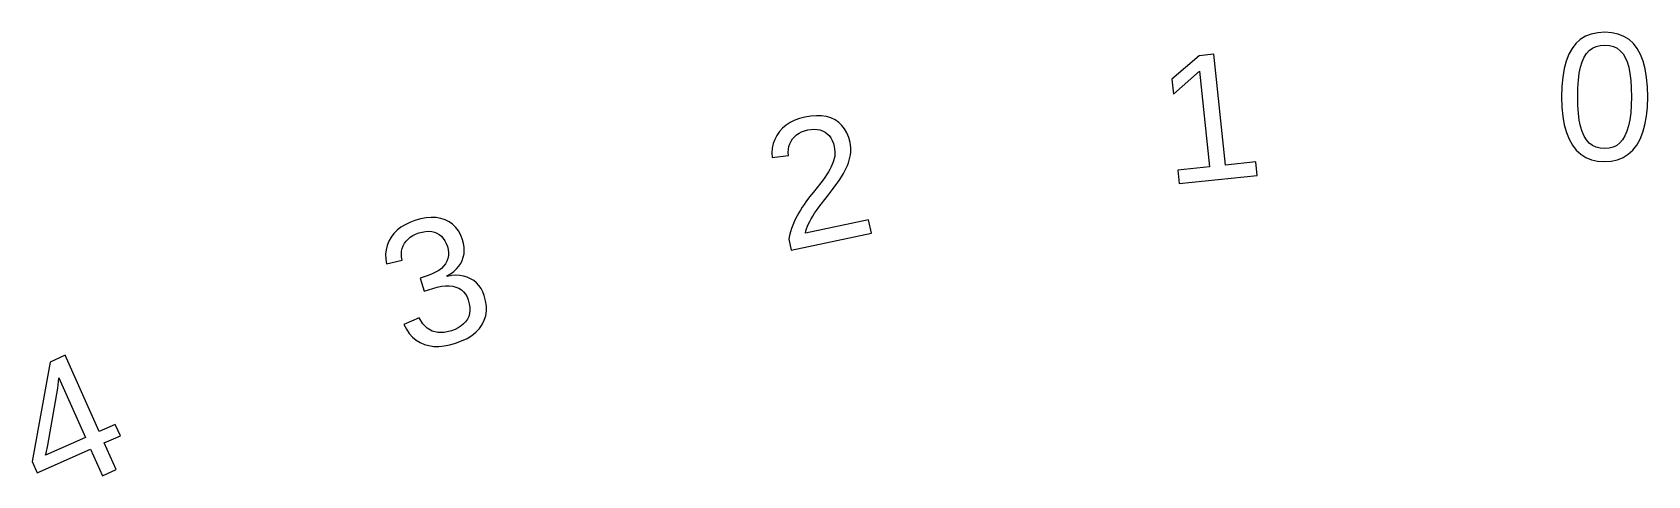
# Model space of a CAD drawing. Header units: metres. Extents: x -117 to 1, y 9 to 118.
# Drawn here: x -48.2 to 1.34, y 104.42 to 118.03 of the extents above; entities that cross this region are included whole.
import ezdxf

# ---------------------------------------------------------------- set-up
doc = ezdxf.new("R2010")
doc.units = ezdxf.units.M

msp = doc.modelspace()

# ---------------------------------------------------------------- linework, layer by layer
for p, q in [((-0.386078, 117.974), (-0.564682, 117.905)), ((-0.186905, 118.015), (-0.386078, 117.974)), ((0.032791, 118.029), (-0.186905, 118.015)), ((0.246979, 118.015), (0.032791, 118.029)), ((0.441559, 117.973), (0.246979, 118.015)), ((0.616531, 117.904), (0.441559, 117.973)), ((-0.977188, 117.533), (-1.07466, 117.354)), ((-0.860245, 117.685), (-0.977188, 117.533)), ((-0.722733, 117.809), (-0.860245, 117.685)), ((-0.564682, 117.905), (-0.722733, 117.809)), ((-0.536209, 117.375), (-0.450302, 117.468)), ((-0.450302, 117.468), (-0.350433, 117.539)), ((-0.350433, 117.539), (-0.236633, 117.591)), ((-0.236633, 117.591), (-0.108871, 117.622)), ((-0.108871, 117.622), (0.032791, 117.632)), ((0.032791, 117.632), (0.170959, 117.622)), ((0.170959, 117.622), (0.295456, 117.59)), ((0.295456, 117.59), (0.406281, 117.538)), ((0.406281, 117.538), (0.503448, 117.465)), ((0.503448, 117.465), (0.586945, 117.371)), ((0.771896, 117.806), (0.616531, 117.904)), ((0.907654, 117.681), (0.771896, 117.806)), ((1.02379, 117.528), (0.907654, 117.681)), ((1.12157, 117.348), (1.02379, 117.528)), ((-12.4124, 117.31), (-13.247, 116.593)), ((-11.9639, 117.357), (-12.4124, 117.31)), ((-11.606, 113.952), (-11.9639, 117.357)), ((-1.1544, 117.148), (-1.21643, 116.913)), ((-1.07466, 117.354), (-1.1544, 117.148)), ((-0.753677, 116.773), (-0.715958, 116.962)), ((-0.715958, 116.962), (-0.667465, 117.125)), ((-0.667465, 117.125), (-0.608185, 117.262)), ((-0.608185, 117.262), (-0.536209, 117.375)), ((0.586945, 117.371), (0.656784, 117.256)), ((0.656784, 117.256), (0.714844, 117.118)), ((0.714844, 117.118), (0.762344, 116.955)), ((0.762344, 116.955), (0.799286, 116.766)), ((1.20157, 117.141), (1.12157, 117.348)), ((1.26378, 116.907), (1.20157, 117.141)), ((-13.247, 116.593), (-13.1988, 116.134)), ((-13.1988, 116.134), (-12.4043, 116.84)), ((-12.4043, 116.84), (-12.0953, 113.901)), ((-1.26074, 116.652), (-1.28732, 116.362)), ((-1.21643, 116.913), (-1.26074, 116.652)), ((-0.796799, 116.314), (-0.780624, 116.557)), ((-0.780624, 116.557), (-0.753677, 116.773)), ((0.799286, 116.766), (0.825668, 116.551)), ((0.825668, 116.551), (0.841507, 116.311)), ((1.30823, 116.646), (1.26378, 116.907)), ((1.3349, 116.359), (1.30823, 116.646)), ((-1.28732, 116.362), (-1.29619, 116.045)), ((-1.29619, 116.045), (-1.28705, 115.734)), ((-0.802185, 116.045), (-0.796799, 116.314)), ((-0.796707, 115.783), (-0.802185, 116.045)), ((0.846786, 116.045), (0.841263, 115.788)), ((0.841507, 116.311), (0.846786, 116.045)), ((1.33446, 115.736), (1.34378, 116.045)), ((1.34378, 116.045), (1.3349, 116.359)), ((-24.3215, 115.456), (-24.503, 115.426)), ((-24.1511, 115.469), (-24.3215, 115.456)), ((-23.9921, 115.464), (-24.1511, 115.469)), ((-23.8442, 115.441), (-23.9921, 115.464)), ((-23.7075, 115.399), (-23.8442, 115.441)), ((-1.28705, 115.734), (-1.25963, 115.449)), ((-1.25963, 115.449), (-1.21393, 115.19)), ((-0.780289, 115.546), (-0.796707, 115.783)), ((-0.75293, 115.333), (-0.780289, 115.546)), ((0.824677, 115.554), (0.797043, 115.343)), ((0.841263, 115.788), (0.824677, 115.554)), ((1.25978, 115.193), (1.30646, 115.452)), ((1.30646, 115.452), (1.33446, 115.736)), ((-25.2847, 114.981), (-25.3658, 114.866)), ((-25.1882, 115.087), (-25.2847, 114.981)), ((-25.0782, 115.18), (-25.1882, 115.087)), ((-24.9547, 115.26), (-25.0782, 115.18)), ((-24.8176, 115.328), (-24.9547, 115.26)), ((-24.6671, 115.383), (-24.8176, 115.328)), ((-24.6864, 114.932), (-24.6055, 114.974)), ((-24.503, 115.426), (-24.6671, 115.383)), ((-24.6055, 114.974), (-24.5169, 115.007)), ((-24.5169, 115.007), (-24.4204, 115.032)), ((-24.4204, 115.032), (-24.3173, 115.049)), ((-24.3173, 115.049), (-24.2199, 115.055)), ((-24.2199, 115.055), (-24.1283, 115.049)), ((-24.1283, 115.049), (-24.0424, 115.033)), ((-24.0424, 115.033), (-23.9623, 115.005)), ((-23.9623, 115.005), (-23.8879, 114.965)), ((-23.8879, 114.965), (-23.8202, 114.916)), ((-23.5821, 115.34), (-23.7075, 115.399)), ((-23.4694, 115.264), (-23.5821, 115.34)), ((-23.3709, 115.172), (-23.4694, 115.264)), ((-23.2865, 115.064), (-23.3709, 115.172)), ((-23.2162, 114.94), (-23.2865, 115.064)), ((-1.21393, 115.19), (-1.14996, 114.957)), ((-1.14996, 114.957), (-1.06772, 114.749)), ((-0.71463, 115.145), (-0.75293, 115.333)), ((-0.665375, 114.981), (-0.71463, 115.145)), ((-0.605179, 114.842), (-0.665375, 114.981)), ((0.708588, 114.991), (0.647781, 114.85)), ((0.758347, 115.156), (0.708588, 114.991)), ((0.797043, 115.343), (0.758347, 115.156)), ((1.11046, 114.752), (1.19446, 114.96)), ((1.19446, 114.96), (1.25978, 115.193)), ((-25.5049, 114.478), (-25.5167, 114.335)), ((-25.4759, 114.615), (-25.5049, 114.478)), ((-25.4295, 114.744), (-25.4759, 114.615)), ((-25.3658, 114.866), (-25.4295, 114.744)), ((-25.0112, 114.438), (-24.9947, 114.527)), ((-24.9947, 114.527), (-24.9677, 114.611)), ((-24.9677, 114.611), (-24.9301, 114.688)), ((-24.9301, 114.688), (-24.8819, 114.76)), ((-24.8819, 114.76), (-24.8246, 114.826)), ((-24.8246, 114.826), (-24.7594, 114.883)), ((-24.7594, 114.883), (-24.6864, 114.932)), ((-23.8202, 114.916), (-23.7609, 114.857)), ((-23.7609, 114.857), (-23.7098, 114.788)), ((-23.7098, 114.788), (-23.667, 114.709)), ((-23.667, 114.709), (-23.6326, 114.62)), ((-23.6326, 114.62), (-23.6064, 114.521)), ((-23.6064, 114.521), (-23.5933, 114.445)), ((-23.16, 114.799), (-23.2162, 114.94)), ((-23.1179, 114.642), (-23.16, 114.799)), ((-23.1051, 114.569), (-23.1179, 114.642)), ((-23.0979, 114.494), (-23.1051, 114.569)), ((-23.0961, 114.419), (-23.0979, 114.494)), ((-1.06772, 114.749), (-0.967178, 114.567)), ((-0.967178, 114.567), (-0.848465, 114.412)), ((-0.532745, 114.726), (-0.605179, 114.842)), ((-0.447403, 114.63), (-0.532745, 114.726)), ((-0.349182, 114.556), (-0.447403, 114.63)), ((-0.238068, 114.503), (-0.349182, 114.556)), ((-0.114075, 114.472), (-0.238068, 114.503)), ((0.022781, 114.461), (-0.114075, 114.472)), ((0.158752, 114.472), (0.022781, 114.461)), ((0.282013, 114.504), (0.158752, 114.472)), ((0.392532, 114.558), (0.282013, 114.504)), ((0.490341, 114.634), (0.392532, 114.558)), ((0.575424, 114.731), (0.490341, 114.634)), ((0.647781, 114.85), (0.575424, 114.731)), ((0.887207, 114.414), (1.00778, 114.57)), ((1.00778, 114.57), (1.11046, 114.752)), ((-25.5167, 114.335), (-25.511, 114.185)), ((-25.511, 114.185), (-25.0124, 114.244)), ((-25.0171, 114.344), (-25.0112, 114.438)), ((-25.0124, 114.244), (-25.0171, 114.344)), ((-23.6471, 114.02), (-23.6745, 113.952)), ((-23.6235, 114.087), (-23.6471, 114.02)), ((-23.6047, 114.156), (-23.6235, 114.087)), ((-23.5923, 114.226), (-23.6047, 114.156)), ((-23.5933, 114.445), (-23.5866, 114.371)), ((-23.5862, 114.298), (-23.5923, 114.226)), ((-23.5866, 114.371), (-23.5862, 114.298)), ((-23.2008, 113.943), (-23.1698, 114.025)), ((-23.1698, 114.025), (-23.1442, 114.106)), ((-23.1442, 114.106), (-23.124, 114.185)), ((-23.124, 114.185), (-23.1092, 114.264)), ((-23.1092, 114.264), (-23.0999, 114.342)), ((-23.0999, 114.342), (-23.0961, 114.419)), ((-10.6781, 114.05), (-11.606, 113.952)), ((-10.6346, 113.636), (-10.6781, 114.05)), ((-0.848465, 114.412), (-0.711624, 114.286)), ((-0.711624, 114.286), (-0.556686, 114.188)), ((-0.556686, 114.188), (-0.383621, 114.117)), ((-0.383621, 114.117), (-0.192459, 114.075)), ((-0.192459, 114.075), (0.016785, 114.061)), ((0.016785, 114.061), (0.226532, 114.075)), ((0.226532, 114.075), (0.418457, 114.118)), ((0.418457, 114.118), (0.592529, 114.188)), ((0.592529, 114.188), (0.748779, 114.287)), ((0.748779, 114.287), (0.887207, 114.414)), ((-23.9149, 113.547), (-24.0173, 113.41)), ((-23.8216, 113.682), (-23.9149, 113.547)), ((-23.7792, 113.75), (-23.8216, 113.682)), ((-23.7405, 113.817), (-23.7792, 113.75)), ((-23.7056, 113.884), (-23.7405, 113.817)), ((-23.6745, 113.952), (-23.7056, 113.884)), ((-23.5506, 113.354), (-23.4586, 113.484)), ((-23.4586, 113.484), (-23.3836, 113.596)), ((-23.3836, 113.596), (-23.3255, 113.691)), ((-23.3255, 113.691), (-23.2786, 113.776)), ((-23.2786, 113.776), (-23.237, 113.86)), ((-23.237, 113.86), (-23.2008, 113.943)), ((-12.0953, 113.901), (-13.066, 113.799)), ((-13.066, 113.799), (-13.0225, 113.385)), ((-13.0225, 113.385), (-10.6346, 113.636)), ((-24.36, 112.978), (-24.4749, 112.822)), ((-24.2446, 113.127), (-24.36, 112.978)), ((-24.0173, 113.41), (-24.2446, 113.127)), ((-24.0081, 112.758), (-23.7854, 113.043)), ((-23.7854, 113.043), (-23.6595, 113.207)), ((-23.6595, 113.207), (-23.5506, 113.354)), ((-24.6914, 112.485), (-24.7415, 112.395)), ((-24.6397, 112.572), (-24.6914, 112.485)), ((-24.5864, 112.658), (-24.6397, 112.572)), ((-24.5315, 112.741), (-24.5864, 112.658)), ((-24.4749, 112.822), (-24.5315, 112.741)), ((-24.2648, 112.388), (-24.21, 112.474)), ((-24.21, 112.474), (-24.149, 112.565)), ((-24.149, 112.565), (-24.0817, 112.66)), ((-24.0817, 112.66), (-24.0081, 112.758)), ((-36.8993, 112.044), (-37.0141, 111.953)), ((-36.7699, 112.125), (-36.8993, 112.044)), ((-36.626, 112.195), (-36.7699, 112.125)), ((-36.4675, 112.254), (-36.626, 112.195)), ((-36.2906, 112.304), (-36.4675, 112.254)), ((-36.1225, 112.335), (-36.2906, 112.304)), ((-35.9634, 112.347), (-36.1225, 112.335)), ((-35.8131, 112.341), (-35.9634, 112.347)), ((-35.6717, 112.317), (-35.8131, 112.341)), ((-35.5391, 112.274), (-35.6717, 112.317)), ((-35.4176, 112.213), (-35.5391, 112.274)), ((-35.3092, 112.136), (-35.4176, 112.213)), ((-35.2139, 112.042), (-35.3092, 112.136)), ((-35.1318, 111.932), (-35.2139, 112.042)), ((-24.914, 112.007), (-24.947, 111.902)), ((-24.8769, 112.109), (-24.914, 112.007)), ((-24.8355, 112.208), (-24.8769, 112.109)), ((-24.79, 112.303), (-24.8355, 112.208)), ((-24.7415, 112.395), (-24.79, 112.303)), ((-22.5541, 112.274), (-24.4889, 111.863)), ((-24.473, 111.932), (-24.4518, 112.002)), ((-24.4518, 112.002), (-24.4252, 112.075)), ((-24.4252, 112.075), (-24.3932, 112.15)), ((-24.3932, 112.15), (-24.3559, 112.227)), ((-24.3559, 112.227), (-24.3132, 112.306)), ((-24.3132, 112.306), (-24.2648, 112.388)), ((-22.4677, 111.867), (-22.5541, 112.274)), ((-37.3202, 111.49), (-37.3528, 111.357)), ((-37.2692, 111.617), (-37.3202, 111.49)), ((-37.2, 111.738), (-37.2692, 111.617)), ((-37.1143, 111.851), (-37.2, 111.738)), ((-37.0141, 111.953), (-37.1143, 111.851)), ((-36.8282, 111.477), (-36.7884, 111.553)), ((-36.7884, 111.553), (-36.7381, 111.622)), ((-36.7381, 111.622), (-36.6785, 111.685)), ((-36.6785, 111.685), (-36.6098, 111.741)), ((-36.6098, 111.741), (-36.5318, 111.791)), ((-36.5318, 111.791), (-36.4445, 111.834)), ((-36.4445, 111.834), (-36.348, 111.87)), ((-36.348, 111.87), (-36.2397, 111.9)), ((-36.2397, 111.9), (-36.1376, 111.918)), ((-36.1376, 111.918), (-36.0415, 111.923)), ((-36.0415, 111.923), (-35.9514, 111.915)), ((-35.9514, 111.915), (-35.8675, 111.896)), ((-35.8675, 111.896), (-35.7896, 111.863)), ((-35.7896, 111.863), (-35.7181, 111.82)), ((-35.7181, 111.82), (-35.6539, 111.768)), ((-35.6539, 111.768), (-35.5969, 111.705)), ((-35.5969, 111.705), (-35.5472, 111.632)), ((-35.5472, 111.632), (-35.5047, 111.55)), ((-35.5047, 111.55), (-35.4695, 111.457)), ((-35.0627, 111.805), (-35.1318, 111.932)), ((-35.0068, 111.661), (-35.0627, 111.805)), ((-34.9756, 111.547), (-35.0068, 111.661)), ((-34.9575, 111.436), (-34.9756, 111.547)), ((-24.9758, 111.794), (-25.0004, 111.681)), ((-25.0004, 111.681), (-24.9286, 111.344)), ((-24.947, 111.902), (-24.9758, 111.794)), ((-24.9286, 111.344), (-22.4677, 111.867)), ((-24.4889, 111.863), (-24.473, 111.932)), ((-37.3528, 111.357), (-37.3672, 111.218)), ((-37.3672, 111.218), (-37.3634, 111.072)), ((-37.3634, 111.072), (-37.3412, 110.921)), ((-37.3412, 110.921), (-36.8615, 111.037)), ((-36.8814, 111.226), (-36.8747, 111.314)), ((-36.877, 111.134), (-36.8814, 111.226)), ((-36.8615, 111.037), (-36.877, 111.134)), ((-36.8747, 111.314), (-36.857, 111.398)), ((-36.857, 111.398), (-36.8282, 111.477)), ((-35.4829, 111.007), (-35.5272, 110.927)), ((-35.4524, 111.09), (-35.4829, 111.007)), ((-35.4695, 111.457), (-35.4444, 111.361)), ((-35.4359, 111.177), (-35.4524, 111.09)), ((-35.4444, 111.361), (-35.4332, 111.267)), ((-35.4332, 111.267), (-35.4359, 111.177)), ((-35.0632, 110.939), (-35.0164, 111.031)), ((-35.0164, 111.031), (-34.9819, 111.126)), ((-34.9819, 111.126), (-34.9606, 111.226)), ((-34.9606, 111.226), (-34.9525, 111.329)), ((-34.9525, 111.329), (-34.9575, 111.436)), ((-36.06, 110.57), (-36.3101, 110.488)), ((-36.3101, 110.488), (-36.1791, 110.085)), ((-35.94, 110.614), (-36.06, 110.57)), ((-35.8326, 110.664), (-35.94, 110.614)), ((-35.7375, 110.72), (-35.8326, 110.664)), ((-35.655, 110.783), (-35.7375, 110.72)), ((-35.5849, 110.852), (-35.655, 110.783)), ((-35.5272, 110.927), (-35.5849, 110.852)), ((-35.483, 110.551), (-35.3743, 110.619)), ((-35.4796, 110.54), (-35.483, 110.551)), ((-35.343, 110.563), (-35.4796, 110.54)), ((-35.3743, 110.619), (-35.278, 110.692)), ((-35.213, 110.571), (-35.343, 110.563)), ((-35.278, 110.692), (-35.194, 110.77)), ((-35.0895, 110.566), (-35.213, 110.571)), ((-35.194, 110.77), (-35.1224, 110.852)), ((-35.1224, 110.852), (-35.0632, 110.939)), ((-34.9727, 110.547), (-35.0895, 110.566)), ((-34.8625, 110.514), (-34.9727, 110.547)), ((-34.7588, 110.468), (-34.8625, 110.514)), ((-36.1791, 110.085), (-35.9185, 110.17)), ((-35.9185, 110.17), (-35.7802, 110.209)), ((-35.7802, 110.209), (-35.65, 110.236)), ((-35.65, 110.236), (-35.5278, 110.25)), ((-35.5278, 110.25), (-35.4137, 110.25)), ((-35.4137, 110.25), (-35.3077, 110.237)), ((-35.3077, 110.237), (-35.2098, 110.212)), ((-35.2098, 110.212), (-35.1211, 110.174)), ((-35.1211, 110.174), (-35.0426, 110.125)), ((-35.0426, 110.125), (-34.9742, 110.064)), ((-34.9742, 110.064), (-34.916, 109.992)), ((-34.916, 109.992), (-34.868, 109.909)), ((-34.6634, 110.409), (-34.7588, 110.468)), ((-34.5784, 110.34), (-34.6634, 110.409)), ((-34.5038, 110.26), (-34.5784, 110.34)), ((-34.4395, 110.169), (-34.5038, 110.26)), ((-34.3856, 110.068), (-34.4395, 110.169)), ((-34.3421, 109.955), (-34.3856, 110.068)), ((-34.868, 109.909), (-34.8302, 109.814)), ((-34.8302, 109.814), (-34.7996, 109.701)), ((-34.7996, 109.701), (-34.7831, 109.594)), ((-34.7831, 109.594), (-34.7807, 109.493)), ((-34.2978, 109.789), (-34.3421, 109.955)), ((-34.2753, 109.629), (-34.2978, 109.789)), ((-34.2747, 109.477), (-34.2753, 109.629)), ((-36.339, 109.263), (-36.806, 109.063)), ((-36.806, 109.063), (-36.7272, 108.916)), ((-36.2275, 109.081), (-36.339, 109.263)), ((-36.0943, 108.946), (-36.2275, 109.081)), ((-35.05, 109.017), (-35.137, 108.962)), ((-34.9744, 109.079), (-35.05, 109.017)), ((-34.9104, 109.149), (-34.9744, 109.079)), ((-34.8577, 109.225), (-34.9104, 109.149)), ((-34.818, 109.309), (-34.8577, 109.225)), ((-34.7923, 109.398), (-34.818, 109.309)), ((-34.7807, 109.493), (-34.7923, 109.398)), ((-34.4896, 108.939), (-34.4039, 109.061)), ((-34.4039, 109.061), (-34.339, 109.193)), ((-34.339, 109.193), (-34.2959, 109.331)), ((-34.2959, 109.331), (-34.2747, 109.477)), ((-36.7272, 108.916), (-36.6381, 108.787)), ((-36.6381, 108.787), (-36.5385, 108.676)), ((-36.5385, 108.676), (-36.4285, 108.583)), ((-36.4285, 108.583), (-36.3081, 108.508)), ((-36.3081, 108.508), (-36.1772, 108.452)), ((-35.9396, 108.858), (-36.0943, 108.946)), ((-35.7632, 108.816), (-35.9396, 108.858)), ((-35.5652, 108.821), (-35.7632, 108.816)), ((-35.3455, 108.872), (-35.5652, 108.821)), ((-35.2355, 108.913), (-35.3455, 108.872)), ((-35.137, 108.962), (-35.2355, 108.913)), ((-35.2204, 108.487), (-35.0339, 108.556)), ((-35.0339, 108.556), (-34.8676, 108.636)), ((-34.8676, 108.636), (-34.7214, 108.726)), ((-34.7214, 108.726), (-34.5954, 108.827)), ((-34.5954, 108.827), (-34.4896, 108.939)), ((-47.1916, 108.118), (-47.6575, 107.91)), ((-46.1503, 105.779), (-47.1916, 108.118)), ((-36.1772, 108.452), (-36.0373, 108.413)), ((-36.0373, 108.413), (-35.8895, 108.392)), ((-35.8895, 108.392), (-35.7339, 108.389)), ((-35.7339, 108.389), (-35.5706, 108.404)), ((-35.5706, 108.404), (-35.3994, 108.437)), ((-35.3994, 108.437), (-35.2204, 108.487)), ((-47.6575, 107.91), (-48.2016, 104.857)), ((-47.724, 105.355), (-47.4154, 107.109)), ((-47.4154, 107.109), (-47.3889, 107.416)), ((-47.3889, 107.416), (-47.3891, 107.426)), ((-47.3891, 107.426), (-46.5724, 105.591)), ((-46.5724, 105.591), (-47.7929, 105.048)), ((-45.6579, 105.998), (-46.1503, 105.779)), ((-45.9933, 105.426), (-45.5009, 105.646)), ((-45.5009, 105.646), (-45.6579, 105.998)), ((-48.0479, 104.512), (-46.4154, 105.239)), ((-47.7929, 105.048), (-47.7756, 105.115)), ((-47.7756, 105.115), (-47.724, 105.355)), ((-46.4154, 105.239), (-46.0518, 104.422)), ((-45.6297, 104.61), (-45.9933, 105.426)), ((-48.2016, 104.857), (-48.0479, 104.512)), ((-46.0518, 104.422), (-45.6297, 104.61))]:
    msp.add_line(p, q)

doc.saveas('drawing.dxf')
